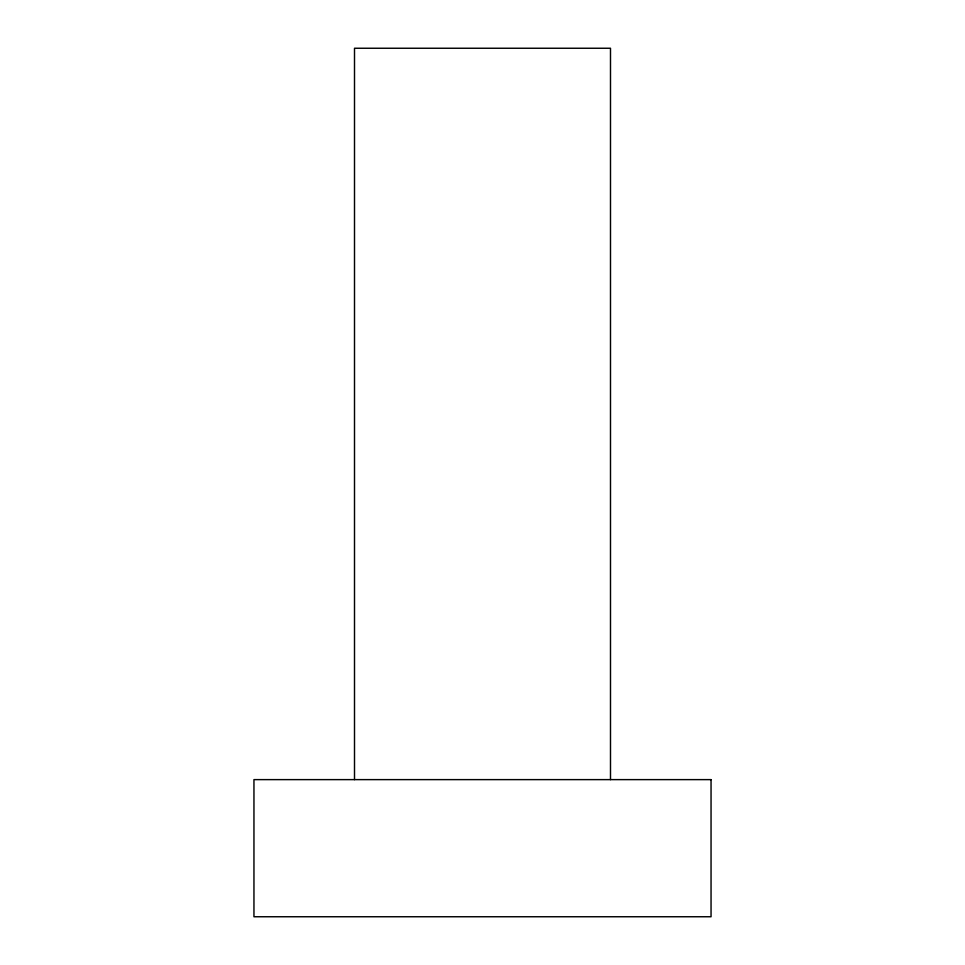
<?xml version="1.0" encoding="UTF-8"?>
<svg xmlns="http://www.w3.org/2000/svg" width="965" height="965" viewBox="0 0 965 965"><rect width="100%" height="100%" fill="white"/><g stroke="black" fill="none" stroke-linecap="round" stroke-linejoin="round"><path stroke-width="1.45" d="M610.495 779.624L610.495 48.25L354.505 48.25L354.505 779.624M711.048 779.624L253.952 779.624L253.952 916.75L711.048 916.75L711.048 779.624"/></g></svg>
